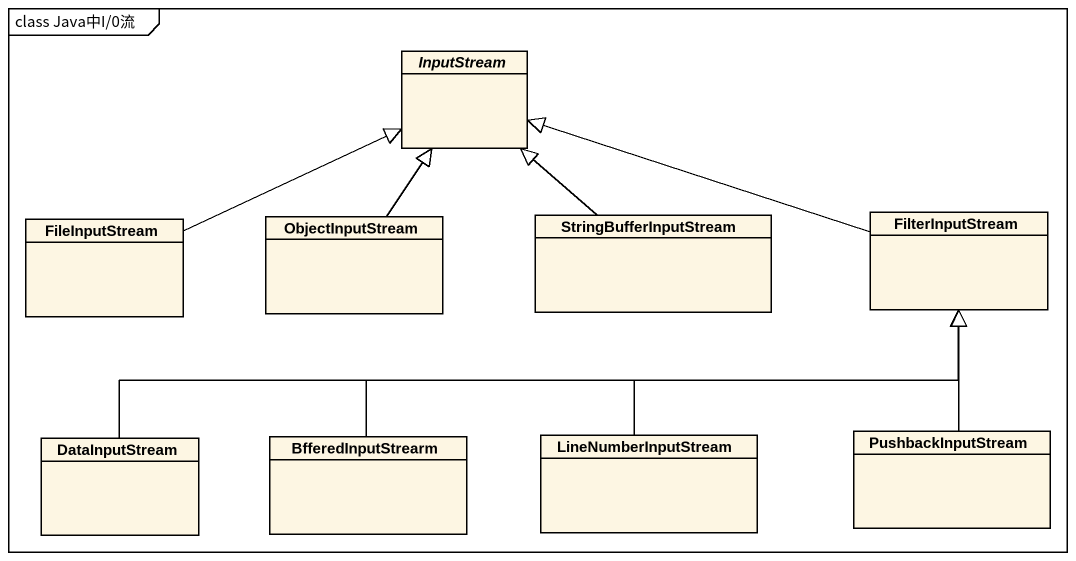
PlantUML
@startuml
mainframe class Java中I/0流
hide circle
hide empty members
abstract class InputStream
class FileInputStream
class ObjectInputStream
class StringBufferInputStream
class FilterInputStream
class DataInputStream
class BfferedInputStrearm
class LineNumberInputStream
class PushbackInputStream
FileInputStream -right-|> InputStream
ObjectInputStream -up-|> InputStream
StringBufferInputStream -up-|> InputStream
FilterInputStream -left-|> InputStream
DataInputStream -right-|> FilterInputStream
BfferedInputStrearm -right-|> FilterInputStream
LineNumberInputStream -up-|> FilterInputStream
PushbackInputStream -up-|> FilterInputStream
@enduml
